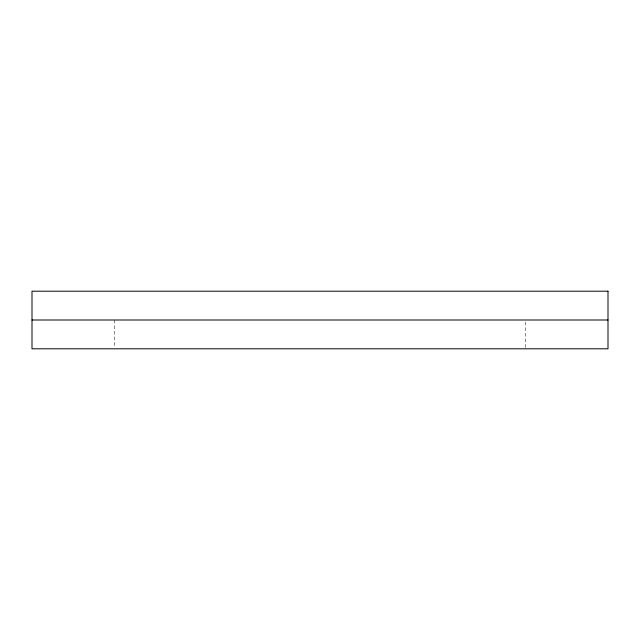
<?xml version="1.0" encoding="UTF-8"?>
<svg xmlns="http://www.w3.org/2000/svg" width="640" height="640" viewBox="0 0 640 640"><rect width="100%" height="100%" fill="white"/><g stroke="black" fill="none" stroke-linecap="round" stroke-linejoin="round"><path stroke-width="0.48" stroke-dasharray="3.2 2.4" d="M525.712 321.984L525.712 347.808M114.288 320L114.288 347.808"/><path stroke-width="0.96" d="M32 320L608 320M608 291.2L32 291.2L32 348.8L608 348.8L608 291.2"/></g></svg>
